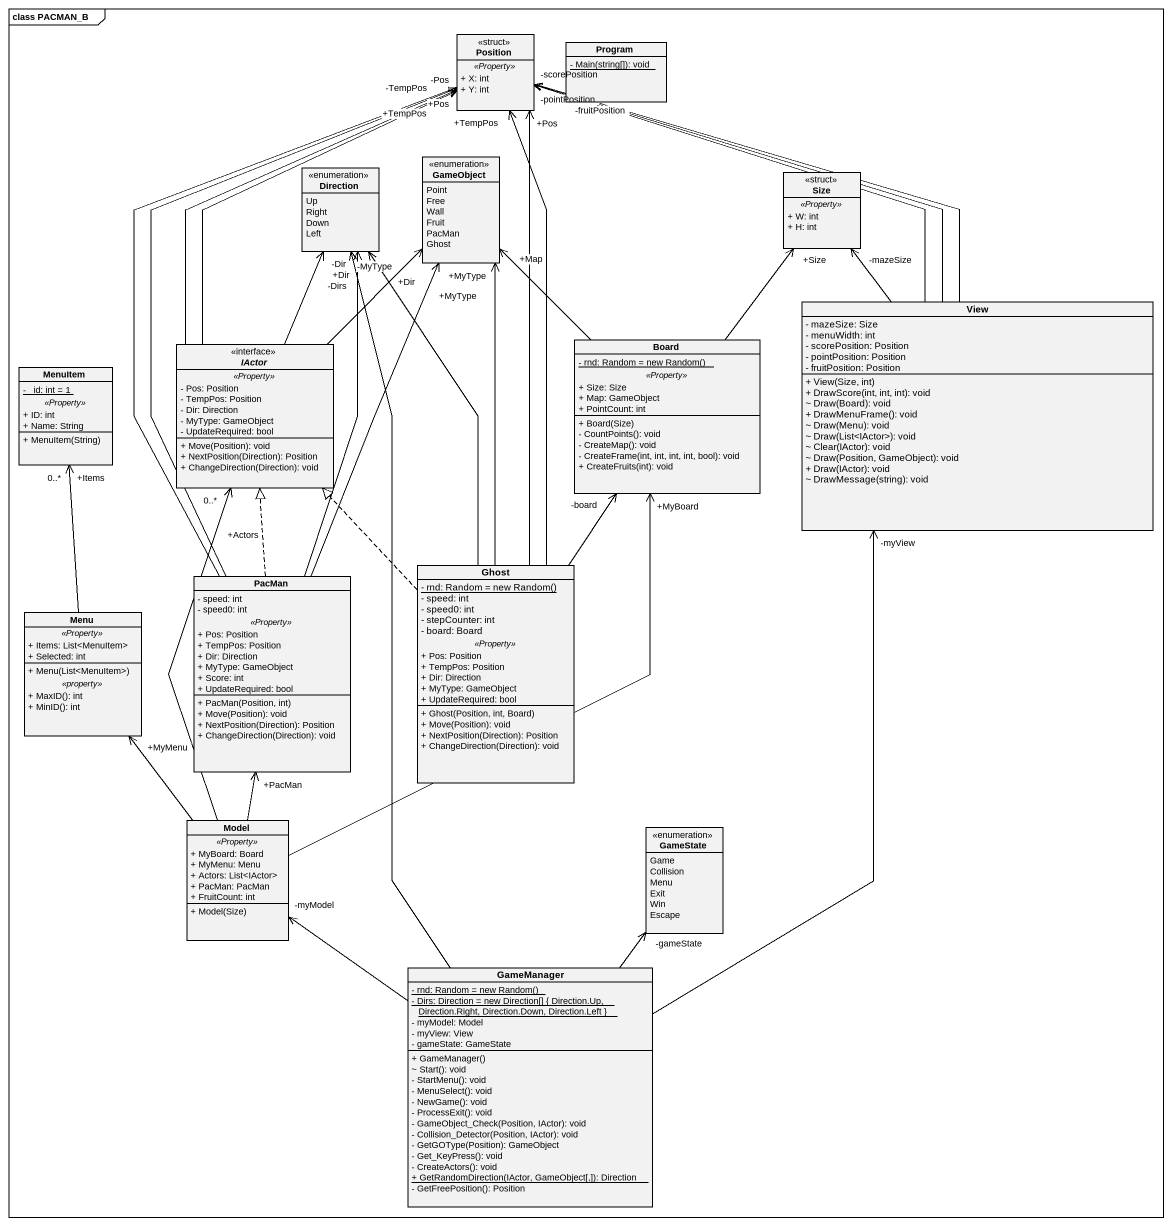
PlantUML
@startuml
mainframe class PACMAN_B
hide circle
hide empty members
skinparam classAttributeIconSize 0
class Position <<struct>> {
  .. <<Property>> ..
  + X: int
  + Y: int
}
class Program {
  {static} - Main(string[]): void
}
enum Direction {
  Up
  Right
  Down
  Left
}
enum GameObject {
  Point
  Free
  Wall
  Fruit
  PacMan
  Ghost
}
class Size <<struct>> {
  .. <<Property>> ..
  + W: int
  + H: int
}
class View {
  - mazeSize: Size
  - menuWidth: int
  - scorePosition: Position
  - pointPosition: Position
  - fruitPosition: Position
  + View(Size, int)
  + DrawScore(int, int, int): void
  ~ Draw(Board): void
  + DrawMenuFrame(): void
  ~ Draw(Menu): void
  ~ Draw(List<IActor>): void
  ~ Clear(IActor): void
  ~ Draw(Position, GameObject): void
  + Draw(IActor): void
  ~ DrawMessage(string): void
}
class MenuItem {
  {static} - _id: int = 1
  .. <<Property>> ..
  + ID: int
  + Name: String
  --
  + MenuItem(String)
}
interface IActor <<interface>> {
  .. <<Property>> ..
  - Pos: Position
  - TempPos: Position
  - Dir: Direction
  - MyType: GameObject
  - UpdateRequired: bool
  --
  + Move(Position): void
  + NextPosition(Direction): Position
  + ChangeDirection(Direction): void
}
class Board {
  {static} {field} - rnd: Random = new Random()
  .. <<Property>> ..
  + Size: Size
  + Map: GameObject
  + PointCount: int
  --
  + Board(Size)
  - CountPoints(): void
  - CreateMap(): void
  - CreateFrame(int, int, int, int, bool): void
  + CreateFruits(int): void
}
class PacMan {
  - speed: int
  - speed0: int
  .. <<Property>> ..
  + Pos: Position
  + TempPos: Position
  + Dir: Direction
  + MyType: GameObject
  + Score: int
  + UpdateRequired: bool
  --
  + PacMan(Position, int)
  + Move(Position): void
  + NextPosition(Direction): Position
  + ChangeDirection(Direction): void
}
class Ghost {
  {static} {field} - rnd: Random = new Random()
  - speed: int
  - speed0: int
  - stepCounter: int
  - board: Board
  .. <<Property>> ..
  + Pos: Position
  + TempPos: Position
  + Dir: Direction
  + MyType: GameObject
  + UpdateRequired: bool
  --
  + Ghost(Position, int, Board)
  + Move(Position): void
  + NextPosition(Direction): Position
  + ChangeDirection(Direction): void
}
class Menu {
  .. <<Property>> ..
  + Items: List<MenuItem>
  + Selected: int
  --
  + Menu(List<MenuItem>)
  .. <<property>> ..
  + MaxID(): int
  + MinID(): int
}
class Model {
  .. <<Property>> ..
  + MyBoard: Board
  + MyMenu: Menu
  + Actors: List<IActor>
  + PacMan: PacMan
  + FruitCount: int
  --
  + Model(Size)
}
enum GameState {
  Game
  Collision
  Menu
  Exit
  Win
  Escape
}
class GameManager {
  {static} {field} - rnd: Random = new Random()
  {static} - Dirs: Direction = new Direction[] { Direction.Up, Direction.Right, Direction.Down, Direction.Left }
  - myModel: Model
  - myView: View
  - gameState: GameState
  + GameManager()
  ~ Start(): void
  - StartMenu(): void
  - MenuSelect(): void
  - NewGame(): void
  - ProcessExit(): void
  - GameObject_Check(Position, IActor): void
  - Collision_Detector(Position, IActor): void
  - GetGOType(Position): GameObject
  - Get_KeyPress(): void
  - CreateActors(): void
  {static} + GetRandomDirection(IActor, GameObject[,]): Direction
  - GetFreePosition(): Position
}
View -up-> "-fruitPosition" Position
View -up-> "-pointPosition" Position
View -up-> "-scorePosition" Position
View -up-> "-mazeSize" Size
IActor -up-> "-Pos" Position
IActor -up-> "-TempPos" Position
IActor -up-> "-Dir" Direction
IActor -up-> "-MyType" GameObject
Board -up-> "+Map" GameObject
Board -up-> "+Size" Size
PacMan -up-> "+Pos" Position
PacMan -up-> "+TempPos" Position
PacMan -up-> "+Dir" Direction
PacMan -up-> "+MyType" GameObject
PacMan .up.|> IActor
Ghost -up-> "+Pos" Position
Ghost -up-> "+TempPos" Position
Ghost -up-> "+Dir" Direction
Ghost -up-> "+MyType" GameObject
Ghost .up.|> IActor
Ghost -up-> "-board" Board
Menu -up-> "+Items\n0..*" MenuItem
Model -up-> "+Actors\n0..*" IActor
Model -up-> "+MyBoard" Board
Model -up-> "+PacMan" PacMan
Model -up-> "+MyMenu" Menu
GameManager -up-> "-Dirs" Direction
GameManager -up-> "-myView" View
GameManager -up-> "-myModel" Model
GameManager -up-> "-gameState" GameState
@enduml
